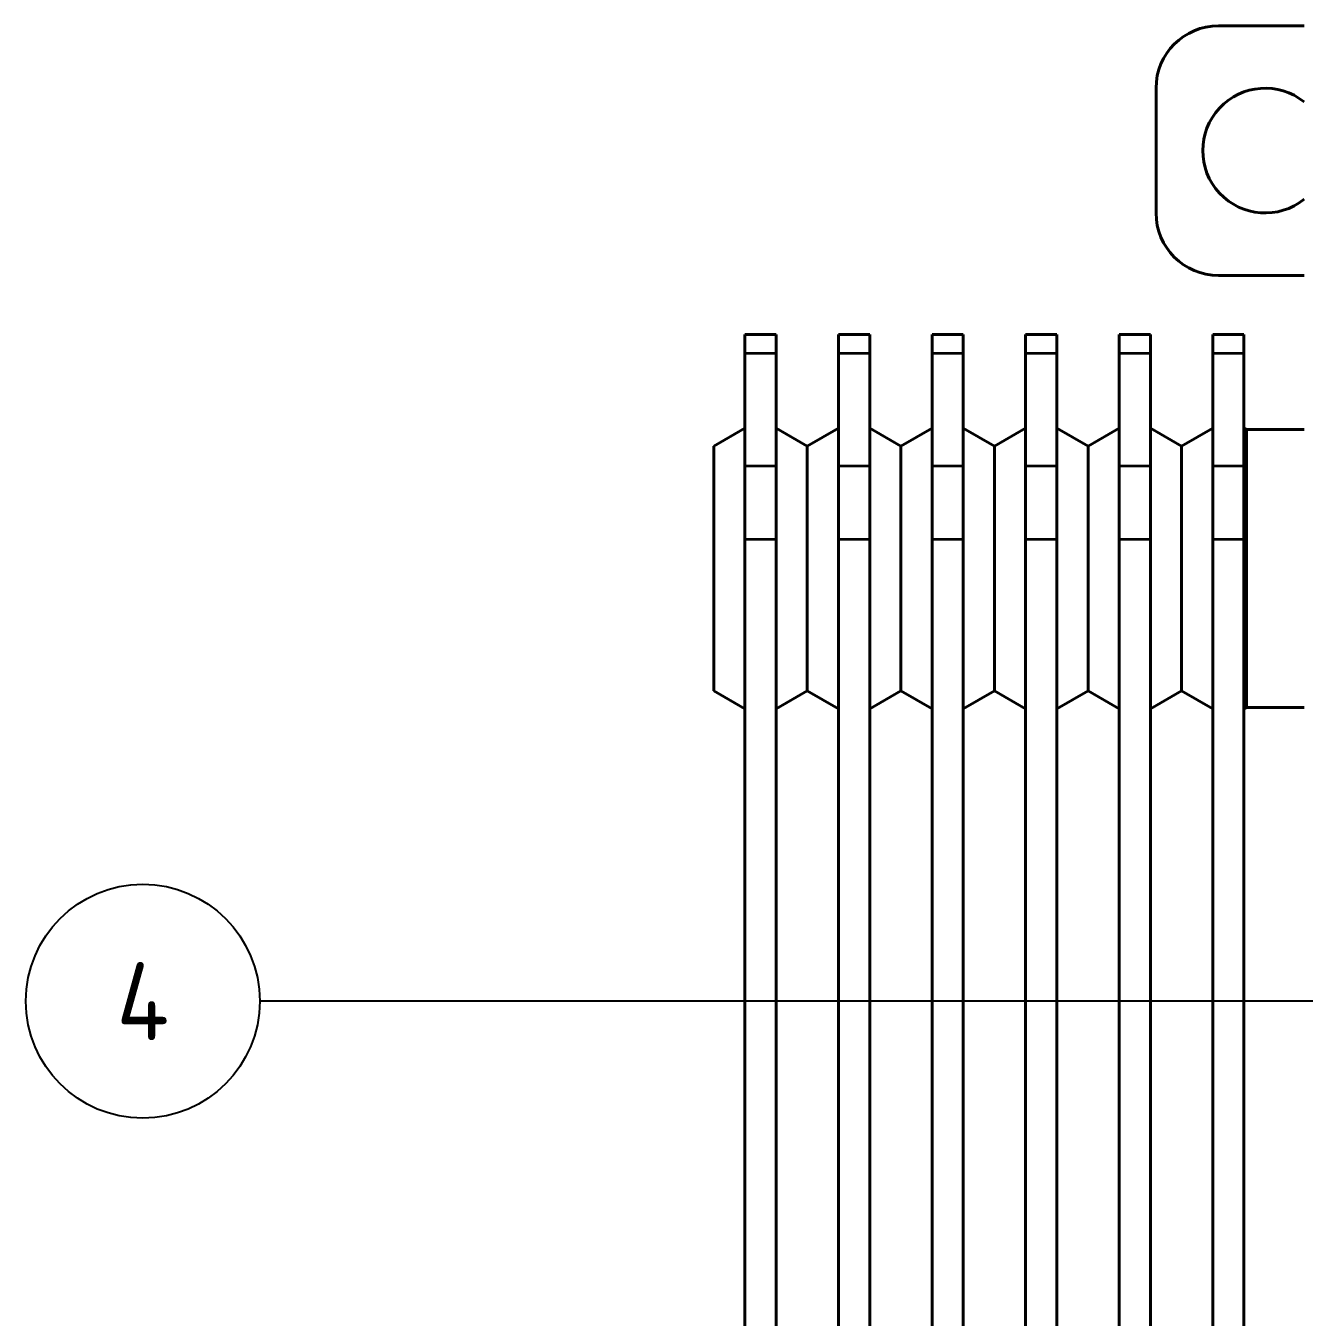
# Model space of a CAD drawing. Header units: millimetres. Extents: x 0 to 5945, y 0 to 4205.
# Drawn here: x 3792.7 to 4202.5, y 1694.8 to 2108.8 of the extents above; entities that cross this region are included whole.
import ezdxf

# ---------------------------------------------------------------- set-up
doc = ezdxf.new("R2010")
doc.units = ezdxf.units.MM
doc.header["$LTSCALE"] = 5
for name, color, linetype, lineweight in [('가시적인 것(ISO)', 3, 'Continuous', 40), ('가시적인 좁은 것(ISO)', 3, 'Continuous', 35), ('기호(ISO)', 5, 'Continuous', 25)]:
    doc.layers.add(name, color=color, linetype=linetype, lineweight=lineweight)
doc.styles.add('부품번호텍스트_PSTEK_POSCO', font='isocp.shx')

msp = doc.modelspace()

# ---------------------------------------------------------------- linework, layer by layer
at = {"layer": '가시적인 것(ISO)'}
for p, q in [((4202.5316, 2108.8118), (4175.0316, 2108.8118)), ((4155.0316, 2048.8118), (4155.0316, 2088.8118)), ((4202.5316, 2028.8118), (4175.0316, 2028.8118)), ((4023.2316, 2009.8118), (4023.2316, 2003.781)), ((4023.2316, 2009.8118), (4033.2316, 2009.8118)), ((4033.2316, 2003.781), (4033.2316, 2009.8118)), ((4053.2316, 2009.8118), (4053.2316, 2003.781)), ((4053.2316, 2009.8118), (4063.2316, 2009.8118)), ((4063.2316, 2003.781), (4063.2316, 2009.8118)), ((4083.2316, 2009.8118), (4083.2316, 2003.781)), ((4083.2316, 2009.8118), (4093.2316, 2009.8118)), ((4093.2316, 2003.781), (4093.2316, 2009.8118)), ((4113.2316, 2009.8118), (4113.2316, 2003.781)), ((4113.2316, 2009.8118), (4123.2316, 2009.8118)), ((4123.2316, 2003.781), (4123.2316, 2009.8118)), ((4143.2316, 2009.8118), (4143.2316, 2003.781)), ((4143.2316, 2009.8118), (4153.2316, 2009.8118)), ((4153.2316, 2003.781), (4153.2316, 2009.8118)), ((4173.2316, 2009.8118), (4173.2316, 2003.781)), ((4173.2316, 2009.8118), (4183.2316, 2009.8118)), ((4183.2316, 2003.781), (4183.2316, 2009.8118)), ((4023.2316, 1967.6211), (4023.2316, 2003.781)), ((4033.2316, 2003.781), (4033.2316, 1967.6211)), ((4053.2316, 1967.6211), (4053.2316, 2003.781)), ((4063.2316, 2003.781), (4063.2316, 1967.6211)), ((4083.2316, 1967.6211), (4083.2316, 2003.781)), ((4093.2316, 2003.781), (4093.2316, 1967.6211)), ((4113.2316, 1967.6211), (4113.2316, 2003.781)), ((4123.2316, 2003.781), (4123.2316, 1967.6211)), ((4143.2316, 1967.6211), (4143.2316, 2003.781)), ((4153.2316, 2003.781), (4153.2316, 1967.6211)), ((4173.2316, 1967.6211), (4173.2316, 2003.781)), ((4183.2316, 2003.781), (4183.2316, 1967.6211)), ((4013.2316, 1974.0383), (4023.2316, 1979.8118)), ((4043.2316, 1974.0383), (4033.2316, 1979.8118)), ((4043.2316, 1974.0383), (4053.2316, 1979.8118)), ((4073.2316, 1974.0383), (4063.2316, 1979.8118)), ((4073.2316, 1974.0383), (4083.2316, 1979.8118)), ((4103.2316, 1974.0383), (4093.2316, 1979.8118)), ((4103.2316, 1974.0383), (4113.2316, 1979.8118)), ((4133.2316, 1974.0383), (4123.2316, 1979.8118)), ((4133.2316, 1974.0383), (4143.2316, 1979.8118)), ((4163.2316, 1974.0383), (4153.2316, 1979.8118)), ((4163.2316, 1974.0383), (4173.2316, 1979.8118)), ((4184.011, 1979.3618), (4183.2316, 1979.8118)), ((4184.011, 1979.3618), (4184.011, 1890.2618)), ((4184.011, 1979.3618), (4202.5316, 1979.3618)), ((4013.2316, 1974.0383), (4013.2316, 1895.5853)), ((4043.2316, 1974.0383), (4043.2316, 1895.5853)), ((4073.2316, 1974.0383), (4073.2316, 1895.5853)), ((4103.2316, 1974.0383), (4103.2316, 1895.5853)), ((4133.2316, 1974.0383), (4133.2316, 1895.5853)), ((4163.2316, 1974.0383), (4163.2316, 1895.5853)), ((4023.2316, 1967.6211), (4023.2316, 1944.1288)), ((4033.2316, 1944.1288), (4033.2316, 1967.6211)), ((4053.2316, 1967.6211), (4053.2316, 1944.1288)), ((4063.2316, 1944.1288), (4063.2316, 1967.6211)), ((4083.2316, 1967.6211), (4083.2316, 1944.1288)), ((4093.2316, 1944.1288), (4093.2316, 1967.6211)), ((4113.2316, 1967.6211), (4113.2316, 1944.1288)), ((4123.2316, 1944.1288), (4123.2316, 1967.6211)), ((4143.2316, 1967.6211), (4143.2316, 1944.1288)), ((4153.2316, 1944.1288), (4153.2316, 1967.6211)), ((4173.2316, 1967.6211), (4173.2316, 1944.1288)), ((4183.2316, 1944.1288), (4183.2316, 1967.6211)), ((4023.2316, 975.4947), (4023.2316, 1944.1288)), ((4033.2316, 1944.1288), (4033.2316, 975.4947)), ((4053.2316, 975.4947), (4053.2316, 1944.1288)), ((4063.2316, 1944.1288), (4063.2316, 975.4947)), ((4083.2316, 975.4947), (4083.2316, 1944.1288)), ((4093.2316, 1944.1288), (4093.2316, 975.4947)), ((4113.2316, 975.4947), (4113.2316, 1944.1288)), ((4123.2316, 1944.1288), (4123.2316, 975.4947)), ((4143.2316, 975.4947), (4143.2316, 1944.1288)), ((4153.2316, 1944.1288), (4153.2316, 975.4947)), ((4173.2316, 975.4947), (4173.2316, 1944.1288)), ((4183.2316, 1944.1288), (4183.2316, 975.4947)), ((4013.2316, 1895.5853), (4023.2316, 1889.8118)), ((4043.2316, 1895.5853), (4033.2316, 1889.8118)), ((4043.2316, 1895.5853), (4053.2316, 1889.8118)), ((4073.2316, 1895.5853), (4063.2316, 1889.8118)), ((4073.2316, 1895.5853), (4083.2316, 1889.8118)), ((4103.2316, 1895.5853), (4093.2316, 1889.8118)), ((4103.2316, 1895.5853), (4113.2316, 1889.8118)), ((4133.2316, 1895.5853), (4123.2316, 1889.8118)), ((4133.2316, 1895.5853), (4143.2316, 1889.8118)), ((4163.2316, 1895.5853), (4153.2316, 1889.8118)), ((4163.2316, 1895.5853), (4173.2316, 1889.8118)), ((4184.011, 1890.2618), (4183.2316, 1889.8118)), ((4184.011, 1890.2618), (4202.5316, 1890.2618))]:
    msp.add_line(p, q, dxfattribs=at)
for centre, start, end in [((4175.0316, 2088.8118), 90, 180), ((4190.0316, 2068.8118), 51.317813, 308.682187), ((4175.0316, 2048.8118), 180, 270)]:
    msp.add_arc(centre, 20, start, end, dxfattribs=at)
at = {"layer": '가시적인 좁은 것(ISO)'}
for p, q in [((4033.2316, 2003.781), (4023.2316, 2003.781)), ((4063.2316, 2003.781), (4053.2316, 2003.781)), ((4093.2316, 2003.781), (4083.2316, 2003.781)), ((4123.2316, 2003.781), (4113.2316, 2003.781)), ((4153.2316, 2003.781), (4143.2316, 2003.781)), ((4183.2316, 2003.781), (4173.2316, 2003.781)), ((4033.2316, 1967.6211), (4023.2316, 1967.6211)), ((4063.2316, 1967.6211), (4053.2316, 1967.6211)), ((4093.2316, 1967.6211), (4083.2316, 1967.6211)), ((4123.2316, 1967.6211), (4113.2316, 1967.6211)), ((4153.2316, 1967.6211), (4143.2316, 1967.6211)), ((4183.2316, 1967.6211), (4173.2316, 1967.6211)), ((4033.2316, 1944.1288), (4023.2316, 1944.1288)), ((4063.2316, 1944.1288), (4053.2316, 1944.1288)), ((4093.2316, 1944.1288), (4083.2316, 1944.1288)), ((4123.2316, 1944.1288), (4113.2316, 1944.1288)), ((4153.2316, 1944.1288), (4143.2316, 1944.1288)), ((4183.2316, 1944.1288), (4173.2316, 1944.1288))]:
    msp.add_line(p, q, dxfattribs=at)
at = {"layer": '기호(ISO)', "color": 7}
msp.add_line((4395.7789, 1796.1), (3867.6725, 1796.1), dxfattribs=at)
at = {"layer": '기호(ISO)'}
msp.add_circle((3830.1725, 1796.1), 37.5, dxfattribs=at)

# ---------------------------------------------------------------- texts
at = {"layer": '기호(ISO)', "color": 7, "insert": (3830.1725, 1796.1), "char_height": 25, "attachment_point": 5, "style": '부품번호텍스트_PSTEK_POSCO'}
msp.add_mtext('4', dxfattribs=at)

doc.saveas('drawing.dxf')
